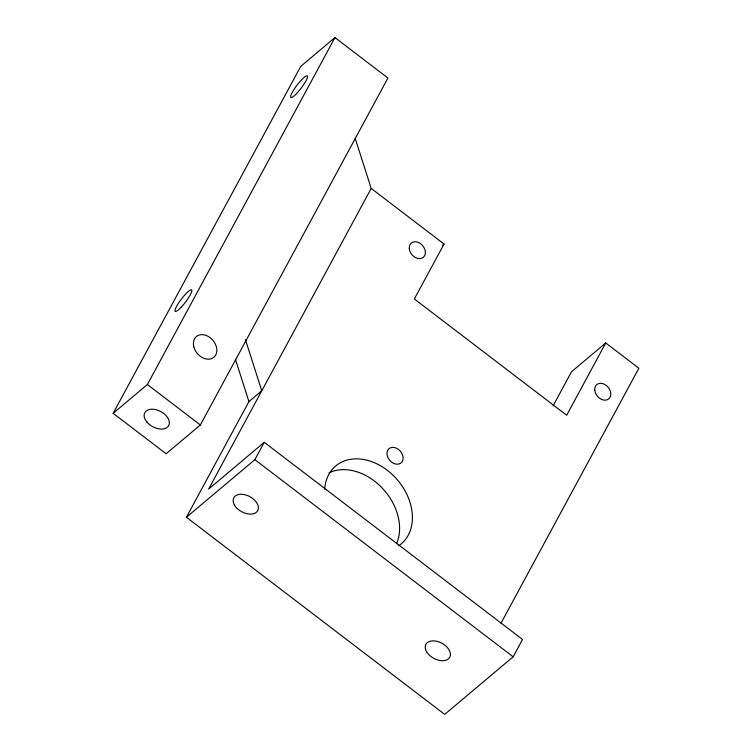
<?xml version="1.0" encoding="UTF-8"?>
<svg xmlns="http://www.w3.org/2000/svg" width="752" height="752" viewBox="0 0 752 752"><rect width="100%" height="100%" fill="white"/><g stroke="black" fill="none" stroke-linecap="round" stroke-linejoin="round"><path stroke-width="1.13" d="M113.138 413.318L300.725 66.402L334.95 37.6L387.938 78.039L200.352 424.965L166.126 453.757L113.138 413.318L147.373 384.526L334.95 37.6M355.179 138.312L371.197 188.432L208.624 489.101L264.253 442.308L522.537 639.463L513.155 656.806L444.695 714.4L186.411 517.244L248.931 401.606L261.771 390.805L245.406 339.575M186.411 517.244L254.872 459.651L264.253 442.308M371.197 188.432L444.047 244.043L414.343 298.976L566.67 415.245L605.745 342.968L638.862 368.245L500.964 623.276M553.087 405.836L571.511 371.761L605.745 342.968M442.289 245.519L444.047 244.043M254.872 459.651L513.155 656.806M147.373 384.526L200.352 424.965M235.414 359.277L248.931 401.606M329.056 472.801A50.892 38.267 49.9 0 1 382.176 488.02A50.892 38.267 49.9 0 1 396.52 543.724M324.638 489.232A50.892 38.267 49.9 0 1 387.233 470.235A50.892 38.267 49.9 0 1 398.71 545.773M387.477 450.589L387.374 451.097A9.334 7.012 49.9 0 0 391.613 462.142A9.334 7.012 49.9 0 0 401.822 462.123L402.339 461.343A9.334 7.012 49.9 0 0 398.485 449.423A9.334 7.012 49.9 0 0 387.769 450.222L387.477 450.589M193.866 346.945A13.574 10.208 49.9 0 0 213.559 357.557A13.574 10.208 49.9 0 0 207.966 336.266A13.574 10.208 49.9 0 0 193.866 346.945M146.856 421.994A13.574 8.573 28.4 0 0 168.476 425.952A13.574 8.573 28.4 0 0 154.912 409.473A13.574 8.573 28.4 0 0 146.856 421.994M426.591 651.74A13.574 8.573 28.4 0 0 448.418 658.884A13.574 8.573 28.4 0 0 438.454 641.757A13.574 8.573 28.4 0 0 426.591 651.74M234.53 505.137A13.574 8.573 28.4 0 0 256.357 512.281A13.574 8.573 28.4 0 0 246.393 495.154A13.574 8.573 28.4 0 0 234.53 505.137M594.738 390.109A9.334 7.012 49.9 0 0 607.353 399.735A9.334 7.012 49.9 0 0 606.206 385.381A9.334 7.012 49.9 0 0 594.738 390.109M409.295 248.564A9.334 7.012 49.9 0 0 421.919 258.19A9.334 7.012 49.9 0 0 420.763 243.836A9.334 7.012 49.9 0 0 409.295 248.564M180.865 307.53A13.574 2.547 -52.6 0 0 191.675 289.877A13.574 2.547 -52.6 0 0 177.669 304.466A13.574 2.547 -52.6 0 0 180.865 307.53M296.542 93.596A13.574 2.547 -52.6 0 0 307.352 75.933A13.574 2.547 -52.6 0 0 293.336 90.531A13.574 2.547 -52.6 0 0 296.542 93.596"/></g></svg>
